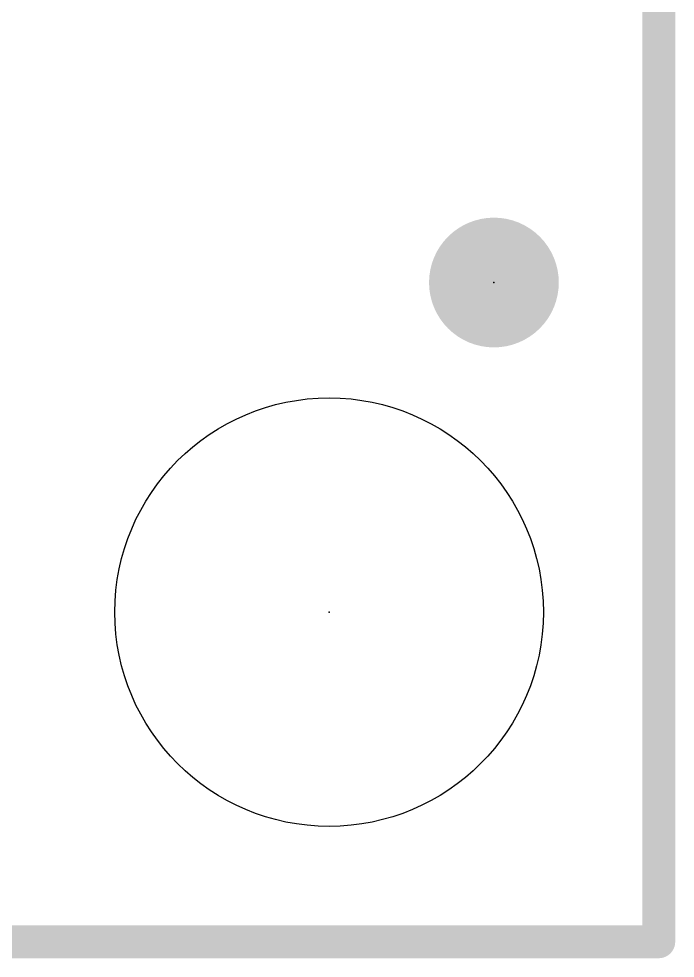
# Model space of a CAD drawing. Extents: x -3.8 to 20.4, y -39.4 to 28.1.
# Drawn here: x 15.39 to 20.45, y -0.13 to 7.11 of the extents above; entities that cross this region are included whole.
import ezdxf

# ---------------------------------------------------------------- set-up
doc = ezdxf.new("R2010")
doc.units = 0
for name, color, linetype in [('1', 12, 'CONTINUOUS'), ('16', 132, 'CONTINUOUS'), ('20', 53, 'CONTINUOUS'), ('23', 53, 'CONTINUOUS')]:
    doc.layers.add(name, color=color, linetype=linetype)

# ---------------------------------------------------------------- blocks, each defined once
blk = doc.blocks.new('PIE')
at = {"const_width": 0.5}
blk.add_lwpolyline([(0, -0.25, 1), (0, 0.25, 1), (0, -0.25)], format="xyb", dxfattribs=at)

msp = doc.modelspace()

# ---------------------------------------------------------------- linework, layer by layer
at = {"layer": '1', "const_width": 0.254}
for points in [[(20.32, 27.94), (20.32, 0)], [(20.32, 0), (0, 0)]]:
    msp.add_lwpolyline(points, dxfattribs=at)
at = {"layer": '1', "const_width": 0.127}
for points in [[(20.32, -0.0635, 1), (20.32, 0.0635)], [(20.2565, 0, 1), (20.3835, 0)]]:
    msp.add_lwpolyline(points, format="xyb", dxfattribs=at)
at = {"layer": '16', "const_width": 0.254}
for points in [[(20.32, 27.94), (20.32, 0)], [(20.32, 0), (0, 0)]]:
    msp.add_lwpolyline(points, dxfattribs=at)
at = {"layer": '16', "const_width": 0.127}
for points in [[(20.32, -0.0635, 1), (20.32, 0.0635)], [(20.2565, 0, 1), (20.3835, 0)]]:
    msp.add_lwpolyline(points, format="xyb", dxfattribs=at)
at = {"layer": '20', "const_width": 0.254}
for points in [[(20.32, 27.94), (20.32, 0)], [(20.32, 0), (0, 0)]]:
    msp.add_lwpolyline(points, dxfattribs=at)
at = {"layer": '20', "const_width": 0.127}
for points in [[(20.32, -0.0635, 1), (20.32, 0.0635)], [(20.2565, 0, 1), (20.3835, 0)]]:
    msp.add_lwpolyline(points, format="xyb", dxfattribs=at)
at = {"layer": '20'}
msp.add_circle((17.78, 2.54), 1.651, dxfattribs=at)
at = {"layer": '23'}
for p in [(19.05, 5.08), (17.78, 2.54)]:
    msp.add_point(p, dxfattribs=at)

# ---------------------------------------------------------------- block references
at = {"layer": '1'}
msp.add_blockref('PIE', (19.05, 5.08), dxfattribs=at)

doc.saveas('drawing.dxf')
